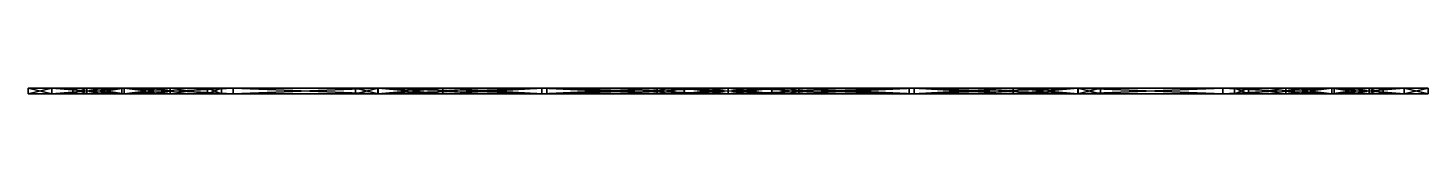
# Model space of a CAD drawing. Extents: x -23.5 to 23.5, y 0 to 0.2.
import ezdxf

# ---------------------------------------------------------------- set-up
doc = ezdxf.new("R2010")
doc.units = 0

msp = doc.modelspace()

# ---------------------------------------------------------------- linework, layer by layer
for points in [[(-22.699268, 0.2, -6.082184), (-22.699268, 0, -6.082184), (-23.5, 0)], [(-23.5, 0.2), (-23.5, 0), (-22.699268, 0, 6.082184)], [(-22.699268, 0.2, -6.082184), (-23.5, 0), (-23.5, 0.2)], [(-22.699268, 0.2, 6.082184), (-23.5, 0.2), (-22.699268, 0, 6.082184)], [(-22, 0.2), (-23.5, 0.2), (-22.699268, 0.2, 6.082184)], [(-21.522226, 0.2, -1.469794), (-22.699268, 0.2, -6.082184), (-23.5, 0.2)], [(-21.522226, 0.2, -1.469794), (-23.5, 0.2), (-22, 0.2)], [(-22, 0), (-23.5, 0), (-22.699268, 0, -6.082184)], [(-21.522226, 0, 1.469794), (-22.699268, 0, 6.082184), (-23.5, 0)], [(-21.522226, 0, 1.469794), (-23.5, 0), (-22, 0)], [(-20.351561, 0.2, -11.750052), (-20.351561, 0, -11.750052), (-22.699268, 0, -6.082184)], [(-20.351561, 0.2, -11.750052), (-22.699268, 0, -6.082184), (-22.699268, 0.2, -6.082184)], [(-22.699268, 0.2, 6.082184), (-22.699268, 0, 6.082184), (-20.351561, 0, 11.750052)], [(-20.351561, 0.2, 11.750052), (-22.699268, 0.2, 6.082184), (-20.351561, 0, 11.750052)], [(-9.575566, 0.2, 8.034812), (-22.699268, 0.2, 6.082184), (-20.351561, 0.2, 11.750052)], [(-9.575566, 0.2, 8.034812), (-11.74619, 0.2, 4.275143), (-22.699268, 0.2, 6.082184)], [(-18.727716, 0.2, 2.377582), (-22.699268, 0.2, 6.082184), (-11.74619, 0.2, 4.275143)], [(-21.522226, 0.2, 1.469794), (-22, 0.2), (-22.699268, 0.2, 6.082184)], [(-20.272284, 0.2, 2.377582), (-21.522226, 0.2, 1.469794), (-22.699268, 0.2, 6.082184)], [(-18.727716, 0.2, 2.377582), (-20.272284, 0.2, 2.377582), (-22.699268, 0.2, 6.082184)], [(-22.699268, 0.2, -6.082184), (-9.575566, 0.2, -8.034812), (-6.249919, 0.2, -10.825352)], [(-20.351561, 0.2, -11.750052), (-22.699268, 0.2, -6.082184), (-6.249919, 0.2, -10.825352)], [(-22.699268, 0.2, -6.082184), (-11.74619, 0.2, -4.275143), (-9.575566, 0.2, -8.034812)], [(-20.272284, 0.2, -2.377582), (-11.74619, 0.2, -4.275143), (-22.699268, 0.2, -6.082184)], [(-21.522226, 0.2, -1.469794), (-20.272284, 0.2, -2.377582), (-22.699268, 0.2, -6.082184)], [(-9.575566, 0, -8.034812), (-22.699268, 0, -6.082184), (-20.351561, 0, -11.750052)], [(-9.575566, 0, -8.034812), (-11.74619, 0, -4.275143), (-22.699268, 0, -6.082184)], [(-18.727716, 0, -2.377582), (-22.699268, 0, -6.082184), (-11.74619, 0, -4.275143)], [(-21.522226, 0, -1.469794), (-22, 0), (-22.699268, 0, -6.082184)], [(-20.272284, 0, -2.377582), (-21.522226, 0, -1.469794), (-22.699268, 0, -6.082184)], [(-18.727716, 0, -2.377582), (-20.272284, 0, -2.377582), (-22.699268, 0, -6.082184)], [(-6.249919, 0, 10.825352), (-20.351561, 0, 11.750052), (-22.699268, 0, 6.082184)], [(-9.575566, 0, 8.034812), (-6.249919, 0, 10.825352), (-22.699268, 0, 6.082184)], [(-11.74619, 0, 4.275143), (-9.575566, 0, 8.034812), (-22.699268, 0, 6.082184)], [(-20.272284, 0, 2.377582), (-11.74619, 0, 4.275143), (-22.699268, 0, 6.082184)], [(-21.522226, 0, 1.469794), (-20.272284, 0, 2.377582), (-22.699268, 0, 6.082184)], [(-22, 0.2), (-22, 0), (-21.522226, 0, -1.469794)], [(-21.522226, 0.2, 1.469794), (-21.522226, 0, 1.469794), (-22, 0)], [(-21.522226, 0.2, 1.469794), (-22, 0), (-22, 0.2)], [(-21.522226, 0.2, -1.469794), (-22, 0.2), (-21.522226, 0, -1.469794)], [(-21.522226, 0.2, -1.469794), (-21.522226, 0, -1.469794), (-20.272284, 0, -2.377582)], [(-21.522226, 0.2, -1.469794), (-20.272284, 0, -2.377582), (-20.272284, 0.2, -2.377582)], [(-20.272284, 0.2, 2.377582), (-20.272284, 0, 2.377582), (-21.522226, 0, 1.469794)], [(-20.272284, 0.2, 2.377582), (-21.522226, 0, 1.469794), (-21.522226, 0.2, 1.469794)], [(-16.61701, 0.2, -16.61701), (-16.61701, 0, -16.61701), (-20.351561, 0, -11.750052)], [(-16.61701, 0.2, -16.61701), (-20.351561, 0, -11.750052), (-20.351561, 0.2, -11.750052)], [(-20.351561, 0.2, 11.750052), (-20.351561, 0, 11.750052), (-16.61701, 0, 16.61701)], [(-16.61701, 0.2, 16.61701), (-20.351561, 0.2, 11.750052), (-16.61701, 0, 16.61701)], [(-2.170513, 0.2, 12.31011), (-20.351561, 0.2, 11.750052), (-16.61701, 0.2, 16.61701)], [(-6.249919, 0.2, 10.825352), (-9.575566, 0.2, 8.034812), (-20.351561, 0.2, 11.750052)], [(-2.170513, 0.2, 12.31011), (-6.249919, 0.2, 10.825352), (-20.351561, 0.2, 11.750052)], [(-20.351561, 0.2, -11.750052), (-6.249919, 0.2, -10.825352), (-2.170513, 0.2, -12.31011)], [(16.61701, 0.2, -16.61701), (-20.351561, 0.2, -11.750052), (-2.170513, 0.2, -12.31011)], [(16.61701, 0.2, -16.61701), (-16.61701, 0.2, -16.61701), (-20.351561, 0.2, -11.750052)], [(-2.170513, 0, -12.31011), (-20.351561, 0, -11.750052), (-16.61701, 0, -16.61701)], [(-6.249919, 0, -10.825352), (-9.575566, 0, -8.034812), (-20.351561, 0, -11.750052)], [(-2.170513, 0, -12.31011), (-6.249919, 0, -10.825352), (-20.351561, 0, -11.750052)], [(16.61701, 0, 16.61701), (-16.61701, 0, 16.61701), (-20.351561, 0, 11.750052)], [(-2.170513, 0, 12.31011), (16.61701, 0, 16.61701), (-20.351561, 0, 11.750052)], [(-6.249919, 0, 10.825352), (-2.170513, 0, 12.31011), (-20.351561, 0, 11.750052)], [(-20.272284, 0.2, -2.377582), (-20.272284, 0, -2.377582), (-18.727716, 0, -2.377582)], [(-20.272284, 0.2, -2.377582), (-18.727716, 0, -2.377582), (-18.727716, 0.2, -2.377582)], [(-18.727716, 0.2, 2.377582), (-18.727716, 0, 2.377582), (-20.272284, 0, 2.377582)], [(-18.727716, 0.2, 2.377582), (-20.272284, 0, 2.377582), (-20.272284, 0.2, 2.377582)], [(-20.272284, 0.2, -2.377582), (-18.727716, 0.2, -2.377582), (-11.74619, 0.2, -4.275143)], [(-20.272284, 0, 2.377582), (-18.727716, 0, 2.377582), (-11.74619, 0, 4.275143)], [(-18.727716, 0.2, -2.377582), (-18.727716, 0, -2.377582), (-17.477774, 0, -1.469794)], [(-18.727716, 0.2, -2.377582), (-17.477774, 0, -1.469794), (-17.477774, 0.2, -1.469794)], [(-17.477774, 0.2, 1.469794), (-17.477774, 0, 1.469794), (-18.727716, 0, 2.377582)], [(-17.477774, 0.2, 1.469794), (-18.727716, 0, 2.377582), (-18.727716, 0.2, 2.377582)], [(-18.727716, 0.2, -2.377582), (-17.477774, 0.2, -1.469794), (-11.74619, 0.2, -4.275143)], [(-18.727716, 0.2, 2.377582), (-11.74619, 0.2, 4.275143), (-12.5, 0.2)], [(-17.477774, 0.2, 1.469794), (-18.727716, 0.2, 2.377582), (-12.5, 0.2)], [(-18.727716, 0, 2.377582), (-17.477774, 0, 1.469794), (-11.74619, 0, 4.275143)], [(-18.727716, 0, -2.377582), (-11.74619, 0, -4.275143), (-12.5, 0)], [(-17.477774, 0, -1.469794), (-18.727716, 0, -2.377582), (-12.5, 0)], [(-17.477774, 0.2, -1.469794), (-17.477774, 0, -1.469794), (-17, 0)], [(-17, 0.2), (-17, 0), (-17.477774, 0, 1.469794)], [(-17.477774, 0.2, -1.469794), (-17, 0), (-17, 0.2)], [(-17, 0.2), (-17.477774, 0, 1.469794), (-17.477774, 0.2, 1.469794)], [(-17.477774, 0.2, -1.469794), (-17, 0.2), (-11.74619, 0.2, -4.275143)], [(-17, 0.2), (-17.477774, 0.2, 1.469794), (-12.5, 0.2)], [(-17.477774, 0, 1.469794), (-17, 0), (-11.74619, 0, 4.275143)], [(-17, 0), (-17.477774, 0, -1.469794), (-12.5, 0)], [(-17, 0.2), (-12.5, 0.2), (-11.74619, 0.2, -4.275143)], [(-17, 0), (-12.5, 0), (-11.74619, 0, 4.275143)], [(-11.750052, 0.2, -20.351561), (-11.750052, 0, -20.351561), (-16.61701, 0, -16.61701)], [(-11.750052, 0.2, -20.351561), (-16.61701, 0, -16.61701), (-16.61701, 0.2, -16.61701)], [(-16.61701, 0.2, 16.61701), (-16.61701, 0, 16.61701), (-11.750052, 0, 20.351561)], [(-11.750052, 0.2, 20.351561), (-16.61701, 0.2, 16.61701), (-11.750052, 0, 20.351561)], [(0, 0.2, 17), (-16.61701, 0.2, 16.61701), (-11.750052, 0.2, 20.351561)], [(20.351561, 0.2, 11.750052), (-16.61701, 0.2, 16.61701), (16.61701, 0.2, 16.61701)], [(0, 0.2, 17), (16.61701, 0.2, 16.61701), (-16.61701, 0.2, 16.61701)], [(2.170513, 0.2, 12.31011), (-16.61701, 0.2, 16.61701), (20.351561, 0.2, 11.750052)], [(2.170513, 0.2, 12.31011), (-2.170513, 0.2, 12.31011), (-16.61701, 0.2, 16.61701)], [(11.750052, 0.2, -20.351561), (-11.750052, 0.2, -20.351561), (-16.61701, 0.2, -16.61701)], [(16.61701, 0.2, -16.61701), (11.750052, 0.2, -20.351561), (-16.61701, 0.2, -16.61701)], [(-16.61701, 0, -16.61701), (16.61701, 0, -16.61701), (20.351561, 0, -11.750052)], [(2.170513, 0, -12.31011), (-16.61701, 0, -16.61701), (20.351561, 0, -11.750052)], [(-16.61701, 0, -16.61701), (-11.750052, 0, -20.351561), (16.61701, 0, -16.61701)], [(2.170513, 0, -12.31011), (-2.170513, 0, -12.31011), (-16.61701, 0, -16.61701)], [(-2.377582, 0, 20.272284), (-11.750052, 0, 20.351561), (-16.61701, 0, 16.61701)], [(0, 0, 17), (-16.61701, 0, 16.61701), (16.61701, 0, 16.61701)], [(-2.377582, 0, 18.727716), (-2.377582, 0, 20.272284), (-16.61701, 0, 16.61701)], [(-1.469794, 0, 17.477774), (-2.377582, 0, 18.727716), (-16.61701, 0, 16.61701)], [(0, 0, 17), (-1.469794, 0, 17.477774), (-16.61701, 0, 16.61701)], [(-11.74619, 0.2, 4.275143), (-11.74619, 0, 4.275143), (-12.5, 0)], [(-12.5, 0.2), (-12.5, 0), (-11.74619, 0, -4.275143)], [(-11.74619, 0.2, 4.275143), (-12.5, 0), (-12.5, 0.2)], [(-12.5, 0.2), (-11.74619, 0, -4.275143), (-11.74619, 0.2, -4.275143)], [(-6.082184, 0.2, -22.699268), (-6.082184, 0, -22.699268), (-11.750052, 0, -20.351561)], [(-6.082184, 0.2, -22.699268), (-11.750052, 0, -20.351561), (-11.750052, 0.2, -20.351561)], [(-11.750052, 0.2, 20.351561), (-11.750052, 0, 20.351561), (-6.082184, 0, 22.699268)], [(-6.082184, 0.2, 22.699268), (-11.750052, 0.2, 20.351561), (-6.082184, 0, 22.699268)], [(-1.469794, 0.2, 21.522226), (-11.750052, 0.2, 20.351561), (-6.082184, 0.2, 22.699268)], [(-1.469794, 0.2, 17.477774), (0, 0.2, 17), (-11.750052, 0.2, 20.351561)], [(-2.377582, 0.2, 18.727716), (-1.469794, 0.2, 17.477774), (-11.750052, 0.2, 20.351561)], [(-2.377582, 0.2, 20.272284), (-2.377582, 0.2, 18.727716), (-11.750052, 0.2, 20.351561)], [(-1.469794, 0.2, 21.522226), (-2.377582, 0.2, 20.272284), (-11.750052, 0.2, 20.351561)], [(6.082184, 0.2, -22.699268), (-6.082184, 0.2, -22.699268), (-11.750052, 0.2, -20.351561)], [(11.750052, 0.2, -20.351561), (6.082184, 0.2, -22.699268), (-11.750052, 0.2, -20.351561)], [(-11.750052, 0, -20.351561), (11.750052, 0, -20.351561), (16.61701, 0, -16.61701)], [(-11.750052, 0, -20.351561), (-6.082184, 0, -22.699268), (11.750052, 0, -20.351561)], [(0, 0, 22), (-6.082184, 0, 22.699268), (-11.750052, 0, 20.351561)], [(-1.469794, 0, 21.522226), (0, 0, 22), (-11.750052, 0, 20.351561)], [(-2.377582, 0, 20.272284), (-1.469794, 0, 21.522226), (-11.750052, 0, 20.351561)], [(-9.575566, 0.2, 8.034812), (-9.575566, 0, 8.034812), (-11.74619, 0, 4.275143)], [(-9.575566, 0.2, 8.034812), (-11.74619, 0, 4.275143), (-11.74619, 0.2, 4.275143)], [(-11.74619, 0.2, -4.275143), (-11.74619, 0, -4.275143), (-9.575566, 0, -8.034812)], [(-11.74619, 0.2, -4.275143), (-9.575566, 0, -8.034812), (-9.575566, 0.2, -8.034812)], [(-6.249919, 0.2, 10.825352), (-6.249919, 0, 10.825352), (-9.575566, 0, 8.034812)], [(-6.249919, 0.2, 10.825352), (-9.575566, 0, 8.034812), (-9.575566, 0.2, 8.034812)], [(-9.575566, 0.2, -8.034812), (-9.575566, 0, -8.034812), (-6.249919, 0, -10.825352)], [(-9.575566, 0.2, -8.034812), (-6.249919, 0, -10.825352), (-6.249919, 0.2, -10.825352)], [(-2.170513, 0.2, 12.31011), (-2.170513, 0, 12.31011), (-6.249919, 0, 10.825352)], [(-2.170513, 0.2, 12.31011), (-6.249919, 0, 10.825352), (-6.249919, 0.2, 10.825352)], [(-6.249919, 0.2, -10.825352), (-6.249919, 0, -10.825352), (-2.170513, 0, -12.31011)], [(-6.249919, 0.2, -10.825352), (-2.170513, 0, -12.31011), (-2.170513, 0.2, -12.31011)], [(0, 0.2, -23.5), (0, 0, -23.5), (-6.082184, 0, -22.699268)], [(0, 0.2, -23.5), (-6.082184, 0, -22.699268), (-6.082184, 0.2, -22.699268)], [(-6.082184, 0.2, 22.699268), (-6.082184, 0, 22.699268), (0, 0, 23.5)], [(0, 0.2, 23.5), (-6.082184, 0.2, 22.699268), (0, 0, 23.5)], [(6.082184, 0.2, 22.699268), (-6.082184, 0.2, 22.699268), (0, 0.2, 23.5)], [(0, 0.2, 22), (-6.082184, 0.2, 22.699268), (6.082184, 0.2, 22.699268)], [(-1.469794, 0.2, 21.522226), (-6.082184, 0.2, 22.699268), (0, 0.2, 22)], [(6.082184, 0.2, -22.699268), (0, 0.2, -23.5), (-6.082184, 0.2, -22.699268)], [(-6.082184, 0, -22.699268), (6.082184, 0, -22.699268), (11.750052, 0, -20.351561)], [(-6.082184, 0, -22.699268), (0, 0, -23.5), (6.082184, 0, -22.699268)], [(6.082184, 0, 22.699268), (0, 0, 23.5), (-6.082184, 0, 22.699268)], [(0, 0, 22), (6.082184, 0, 22.699268), (-6.082184, 0, 22.699268)], [(-1.469794, 0.2, 21.522226), (-1.469794, 0, 21.522226), (-2.377582, 0, 20.272284)], [(-2.377582, 0.2, 20.272284), (-2.377582, 0, 20.272284), (-2.377582, 0, 18.727716)], [(-1.469794, 0.2, 21.522226), (-2.377582, 0, 20.272284), (-2.377582, 0.2, 20.272284)], [(-2.377582, 0.2, 18.727716), (-2.377582, 0, 18.727716), (-1.469794, 0, 17.477774)], [(-2.377582, 0.2, 20.272284), (-2.377582, 0, 18.727716), (-2.377582, 0.2, 18.727716)], [(-2.377582, 0.2, 18.727716), (-1.469794, 0, 17.477774), (-1.469794, 0.2, 17.477774)], [(2.170513, 0.2, 12.31011), (2.170513, 0, 12.31011), (-2.170513, 0, 12.31011)], [(2.170513, 0.2, 12.31011), (-2.170513, 0, 12.31011), (-2.170513, 0.2, 12.31011)], [(-2.170513, 0.2, -12.31011), (-2.170513, 0, -12.31011), (2.170513, 0, -12.31011)], [(-2.170513, 0.2, -12.31011), (2.170513, 0, -12.31011), (2.170513, 0.2, -12.31011)], [(16.61701, 0.2, -16.61701), (-2.170513, 0.2, -12.31011), (2.170513, 0.2, -12.31011)], [(-2.170513, 0, 12.31011), (2.170513, 0, 12.31011), (16.61701, 0, 16.61701)], [(0, 0.2, 22), (0, 0, 22), (-1.469794, 0, 21.522226)], [(-1.469794, 0.2, 21.522226), (0, 0.2, 22), (-1.469794, 0, 21.522226)], [(-1.469794, 0.2, 17.477774), (-1.469794, 0, 17.477774), (0, 0, 17)], [(-1.469794, 0.2, 17.477774), (0, 0, 17), (0, 0.2, 17)], [(6.082184, 0.2, -22.699268), (6.082184, 0, -22.699268), (0, 0, -23.5)], [(6.082184, 0.2, -22.699268), (0, 0, -23.5), (0, 0.2, -23.5)], [(0, 0.2, 23.5), (0, 0, 23.5), (6.082184, 0, 22.699268)], [(6.082184, 0.2, 22.699268), (0, 0.2, 23.5), (6.082184, 0, 22.699268)], [(1.469794, 0.2, 21.522226), (1.469794, 0, 21.522226), (0, 0, 22)], [(1.469794, 0.2, 21.522226), (0, 0, 22), (0, 0.2, 22)], [(0, 0.2, 17), (0, 0, 17), (1.469794, 0, 17.477774)], [(0, 0.2, 17), (1.469794, 0, 17.477774), (1.469794, 0.2, 17.477774)], [(0, 0.2, 22), (6.082184, 0.2, 22.699268), (11.750052, 0.2, 20.351561)], [(1.469794, 0.2, 21.522226), (0, 0.2, 22), (11.750052, 0.2, 20.351561)], [(0, 0.2, 17), (1.469794, 0.2, 17.477774), (16.61701, 0.2, 16.61701)], [(1.469794, 0, 21.522226), (6.082184, 0, 22.699268), (0, 0, 22)], [(0, 0, 17), (16.61701, 0, 16.61701), (11.750052, 0, 20.351561)], [(1.469794, 0, 17.477774), (0, 0, 17), (11.750052, 0, 20.351561)], [(1.469794, 0.2, 17.477774), (1.469794, 0, 17.477774), (2.377582, 0, 18.727716)], [(1.469794, 0.2, 17.477774), (2.377582, 0, 18.727716), (2.377582, 0.2, 18.727716)], [(2.377582, 0.2, 20.272284), (2.377582, 0, 20.272284), (1.469794, 0, 21.522226)], [(2.377582, 0.2, 20.272284), (1.469794, 0, 21.522226), (1.469794, 0.2, 21.522226)], [(2.377582, 0.2, 20.272284), (1.469794, 0.2, 21.522226), (11.750052, 0.2, 20.351561)], [(1.469794, 0.2, 17.477774), (2.377582, 0.2, 18.727716), (16.61701, 0.2, 16.61701)], [(1.469794, 0, 21.522226), (11.750052, 0, 20.351561), (6.082184, 0, 22.699268)], [(2.377582, 0, 18.727716), (1.469794, 0, 17.477774), (11.750052, 0, 20.351561)], [(1.469794, 0, 21.522226), (2.377582, 0, 20.272284), (11.750052, 0, 20.351561)], [(6.249919, 0.2, 10.825352), (6.249919, 0, 10.825352), (2.170513, 0, 12.31011)], [(6.249919, 0.2, 10.825352), (2.170513, 0, 12.31011), (2.170513, 0.2, 12.31011)], [(2.170513, 0.2, -12.31011), (2.170513, 0, -12.31011), (6.249919, 0, -10.825352)], [(2.170513, 0.2, -12.31011), (6.249919, 0, -10.825352), (6.249919, 0.2, -10.825352)], [(6.249919, 0.2, 10.825352), (2.170513, 0.2, 12.31011), (20.351561, 0.2, 11.750052)], [(20.351561, 0.2, -11.750052), (2.170513, 0.2, -12.31011), (6.249919, 0.2, -10.825352)], [(20.351561, 0.2, -11.750052), (16.61701, 0.2, -16.61701), (2.170513, 0.2, -12.31011)], [(6.249919, 0, -10.825352), (2.170513, 0, -12.31011), (20.351561, 0, -11.750052)], [(2.170513, 0, 12.31011), (20.351561, 0, 11.750052), (16.61701, 0, 16.61701)], [(2.170513, 0, 12.31011), (6.249919, 0, 10.825352), (20.351561, 0, 11.750052)], [(2.377582, 0.2, 18.727716), (2.377582, 0, 18.727716), (2.377582, 0, 20.272284)], [(2.377582, 0.2, 18.727716), (2.377582, 0, 20.272284), (2.377582, 0.2, 20.272284)], [(2.377582, 0.2, 20.272284), (11.750052, 0.2, 20.351561), (16.61701, 0.2, 16.61701)], [(2.377582, 0.2, 18.727716), (2.377582, 0.2, 20.272284), (16.61701, 0.2, 16.61701)], [(2.377582, 0, 20.272284), (2.377582, 0, 18.727716), (11.750052, 0, 20.351561)], [(11.750052, 0.2, -20.351561), (11.750052, 0, -20.351561), (6.082184, 0, -22.699268)], [(11.750052, 0.2, -20.351561), (6.082184, 0, -22.699268), (6.082184, 0.2, -22.699268)], [(6.082184, 0.2, 22.699268), (6.082184, 0, 22.699268), (11.750052, 0, 20.351561)], [(11.750052, 0.2, 20.351561), (6.082184, 0.2, 22.699268), (11.750052, 0, 20.351561)], [(9.575566, 0.2, 8.034812), (9.575566, 0, 8.034812), (6.249919, 0, 10.825352)], [(9.575566, 0.2, 8.034812), (6.249919, 0, 10.825352), (6.249919, 0.2, 10.825352)], [(6.249919, 0.2, -10.825352), (6.249919, 0, -10.825352), (9.575566, 0, -8.034812)], [(6.249919, 0.2, -10.825352), (9.575566, 0, -8.034812), (9.575566, 0.2, -8.034812)], [(6.249919, 0.2, 10.825352), (20.351561, 0.2, 11.750052), (22.699268, 0.2, 6.082184)], [(9.575566, 0.2, 8.034812), (6.249919, 0.2, 10.825352), (22.699268, 0.2, 6.082184)], [(20.351561, 0.2, -11.750052), (6.249919, 0.2, -10.825352), (9.575566, 0.2, -8.034812)], [(6.249919, 0, -10.825352), (20.351561, 0, -11.750052), (22.699268, 0, -6.082184)], [(9.575566, 0, -8.034812), (6.249919, 0, -10.825352), (22.699268, 0, -6.082184)], [(6.249919, 0, 10.825352), (9.575566, 0, 8.034812), (20.351561, 0, 11.750052)], [(11.74619, 0.2, 4.275143), (11.74619, 0, 4.275143), (9.575566, 0, 8.034812)], [(11.74619, 0.2, 4.275143), (9.575566, 0, 8.034812), (9.575566, 0.2, 8.034812)], [(9.575566, 0.2, -8.034812), (9.575566, 0, -8.034812), (11.74619, 0, -4.275143)], [(9.575566, 0.2, -8.034812), (11.74619, 0, -4.275143), (11.74619, 0.2, -4.275143)], [(11.74619, 0.2, 4.275143), (9.575566, 0.2, 8.034812), (22.699268, 0.2, 6.082184)], [(22.699268, 0.2, -6.082184), (9.575566, 0.2, -8.034812), (11.74619, 0.2, -4.275143)], [(22.699268, 0.2, -6.082184), (20.351561, 0.2, -11.750052), (9.575566, 0.2, -8.034812)], [(11.74619, 0, -4.275143), (9.575566, 0, -8.034812), (22.699268, 0, -6.082184)], [(9.575566, 0, 8.034812), (22.699268, 0, 6.082184), (20.351561, 0, 11.750052)], [(9.575566, 0, 8.034812), (11.74619, 0, 4.275143), (22.699268, 0, 6.082184)], [(12.5, 0.2), (12.5, 0), (11.74619, 0, 4.275143)], [(11.74619, 0.2, -4.275143), (11.74619, 0, -4.275143), (12.5, 0)], [(11.74619, 0.2, -4.275143), (12.5, 0), (12.5, 0.2)], [(11.74619, 0.2, 4.275143), (12.5, 0.2), (11.74619, 0, 4.275143)], [(20.272284, 0.2, 2.377582), (11.74619, 0.2, 4.275143), (22.699268, 0.2, 6.082184)], [(18.727716, 0.2, -2.377582), (11.74619, 0.2, -4.275143), (12.5, 0.2)], [(17, 0.2), (12.5, 0.2), (11.74619, 0.2, 4.275143)], [(18.727716, 0.2, -2.377582), (22.699268, 0.2, -6.082184), (11.74619, 0.2, -4.275143)], [(17.477774, 0.2, 1.469794), (17, 0.2), (11.74619, 0.2, 4.275143)], [(18.727716, 0.2, 2.377582), (17.477774, 0.2, 1.469794), (11.74619, 0.2, 4.275143)], [(20.272284, 0.2, 2.377582), (18.727716, 0.2, 2.377582), (11.74619, 0.2, 4.275143)], [(20.272284, 0, -2.377582), (11.74619, 0, -4.275143), (22.699268, 0, -6.082184)], [(18.727716, 0, 2.377582), (22.699268, 0, 6.082184), (11.74619, 0, 4.275143)], [(18.727716, 0, 2.377582), (11.74619, 0, 4.275143), (12.5, 0)], [(17, 0), (12.5, 0), (11.74619, 0, -4.275143)], [(17.477774, 0, -1.469794), (17, 0), (11.74619, 0, -4.275143)], [(18.727716, 0, -2.377582), (17.477774, 0, -1.469794), (11.74619, 0, -4.275143)], [(20.272284, 0, -2.377582), (18.727716, 0, -2.377582), (11.74619, 0, -4.275143)], [(16.61701, 0.2, -16.61701), (16.61701, 0, -16.61701), (11.750052, 0, -20.351561)], [(16.61701, 0.2, -16.61701), (11.750052, 0, -20.351561), (11.750052, 0.2, -20.351561)], [(11.750052, 0.2, 20.351561), (11.750052, 0, 20.351561), (16.61701, 0, 16.61701)], [(16.61701, 0.2, 16.61701), (11.750052, 0.2, 20.351561), (16.61701, 0, 16.61701)], [(17.477774, 0.2, -1.469794), (18.727716, 0.2, -2.377582), (12.5, 0.2)], [(17, 0.2), (17.477774, 0.2, -1.469794), (12.5, 0.2)], [(17.477774, 0, 1.469794), (18.727716, 0, 2.377582), (12.5, 0)], [(17, 0), (17.477774, 0, 1.469794), (12.5, 0)], [(20.351561, 0.2, -11.750052), (20.351561, 0, -11.750052), (16.61701, 0, -16.61701)], [(20.351561, 0.2, -11.750052), (16.61701, 0, -16.61701), (16.61701, 0.2, -16.61701)], [(16.61701, 0.2, 16.61701), (16.61701, 0, 16.61701), (20.351561, 0, 11.750052)], [(20.351561, 0.2, 11.750052), (16.61701, 0.2, 16.61701), (20.351561, 0, 11.750052)], [(17.477774, 0.2, 1.469794), (17.477774, 0, 1.469794), (17, 0)], [(17, 0.2), (17, 0), (17.477774, 0, -1.469794)], [(17.477774, 0.2, 1.469794), (17, 0), (17, 0.2)], [(17, 0.2), (17.477774, 0, -1.469794), (17.477774, 0.2, -1.469794)], [(18.727716, 0.2, 2.377582), (18.727716, 0, 2.377582), (17.477774, 0, 1.469794)], [(18.727716, 0.2, 2.377582), (17.477774, 0, 1.469794), (17.477774, 0.2, 1.469794)], [(17.477774, 0.2, -1.469794), (17.477774, 0, -1.469794), (18.727716, 0, -2.377582)], [(17.477774, 0.2, -1.469794), (18.727716, 0, -2.377582), (18.727716, 0.2, -2.377582)], [(20.272284, 0.2, 2.377582), (20.272284, 0, 2.377582), (18.727716, 0, 2.377582)], [(20.272284, 0.2, 2.377582), (18.727716, 0, 2.377582), (18.727716, 0.2, 2.377582)], [(18.727716, 0.2, -2.377582), (18.727716, 0, -2.377582), (20.272284, 0, -2.377582)], [(18.727716, 0.2, -2.377582), (20.272284, 0, -2.377582), (20.272284, 0.2, -2.377582)], [(18.727716, 0.2, -2.377582), (20.272284, 0.2, -2.377582), (22.699268, 0.2, -6.082184)], [(18.727716, 0, 2.377582), (20.272284, 0, 2.377582), (22.699268, 0, 6.082184)], [(21.522226, 0.2, 1.469794), (21.522226, 0, 1.469794), (20.272284, 0, 2.377582)], [(21.522226, 0.2, 1.469794), (20.272284, 0, 2.377582), (20.272284, 0.2, 2.377582)], [(20.272284, 0.2, -2.377582), (20.272284, 0, -2.377582), (21.522226, 0, -1.469794)], [(20.272284, 0.2, -2.377582), (21.522226, 0, -1.469794), (21.522226, 0.2, -1.469794)], [(21.522226, 0.2, 1.469794), (20.272284, 0.2, 2.377582), (22.699268, 0.2, 6.082184)], [(20.272284, 0.2, -2.377582), (21.522226, 0.2, -1.469794), (22.699268, 0.2, -6.082184)], [(21.522226, 0, -1.469794), (20.272284, 0, -2.377582), (22.699268, 0, -6.082184)], [(20.272284, 0, 2.377582), (21.522226, 0, 1.469794), (22.699268, 0, 6.082184)], [(22.699268, 0.2, -6.082184), (22.699268, 0, -6.082184), (20.351561, 0, -11.750052)], [(22.699268, 0.2, -6.082184), (20.351561, 0, -11.750052), (20.351561, 0.2, -11.750052)], [(20.351561, 0.2, 11.750052), (20.351561, 0, 11.750052), (22.699268, 0, 6.082184)], [(22.699268, 0.2, 6.082184), (20.351561, 0.2, 11.750052), (22.699268, 0, 6.082184)], [(22, 0.2), (22, 0), (21.522226, 0, 1.469794)], [(21.522226, 0.2, -1.469794), (21.522226, 0, -1.469794), (22, 0)], [(21.522226, 0.2, -1.469794), (22, 0), (22, 0.2)], [(21.522226, 0.2, 1.469794), (22, 0.2), (21.522226, 0, 1.469794)], [(21.522226, 0.2, 1.469794), (22.699268, 0.2, 6.082184), (23.5, 0.2)], [(21.522226, 0.2, 1.469794), (23.5, 0.2), (22, 0.2)], [(21.522226, 0.2, -1.469794), (22, 0.2), (22.699268, 0.2, -6.082184)], [(21.522226, 0, -1.469794), (22.699268, 0, -6.082184), (23.5, 0)], [(21.522226, 0, -1.469794), (23.5, 0), (22, 0)], [(21.522226, 0, 1.469794), (22, 0), (22.699268, 0, 6.082184)], [(22, 0.2), (23.5, 0.2), (22.699268, 0.2, -6.082184)], [(22, 0), (23.5, 0), (22.699268, 0, 6.082184)], [(23.5, 0.2), (23.5, 0), (22.699268, 0, -6.082184)], [(22.699268, 0.2, 6.082184), (22.699268, 0, 6.082184), (23.5, 0)], [(23.5, 0.2), (22.699268, 0.2, 6.082184), (23.5, 0)], [(22.699268, 0.2, -6.082184), (23.5, 0.2), (22.699268, 0, -6.082184)]]:
    msp.add_3dface(points)

doc.saveas('drawing.dxf')
